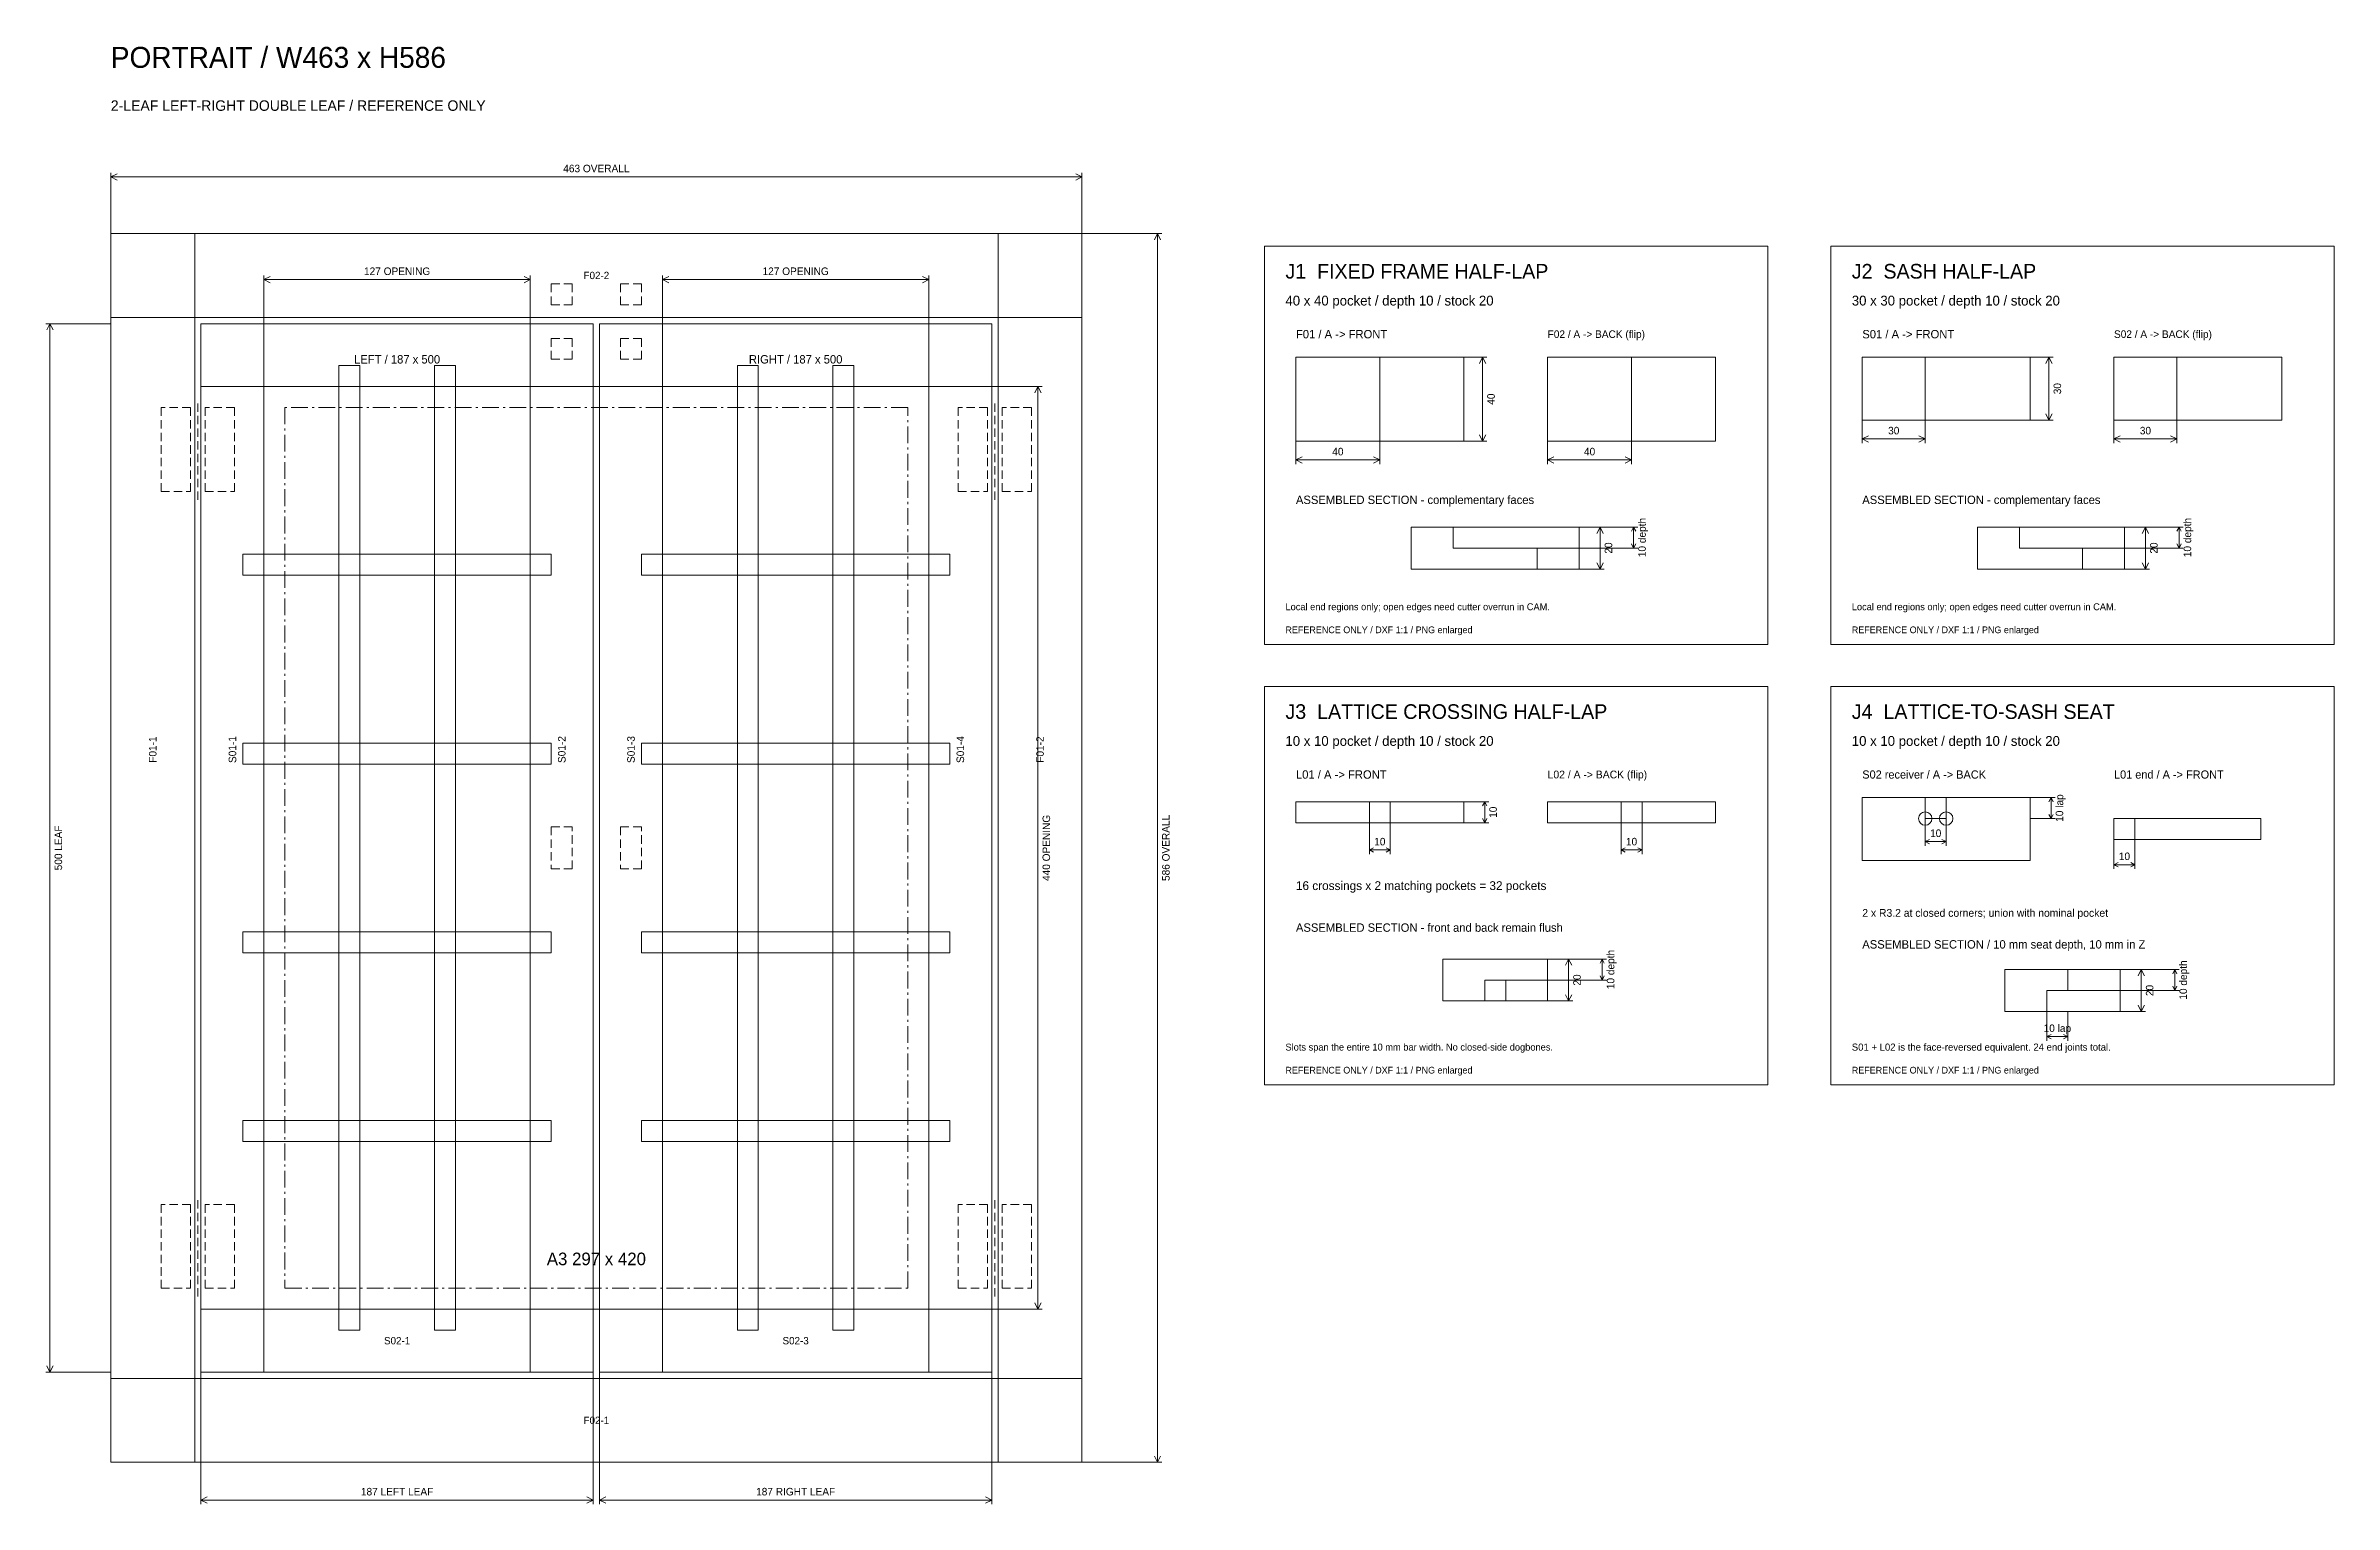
# Model space of a CAD drawing. Header units: millimetres. Extents: x -29 to 2410, y -456 to 962.
# Drawn here: x 1319 to 2410, y 80 to 776 of the extents above; entities that cross this region are included whole.
import ezdxf
from ezdxf.enums import TextEntityAlignment as Align

# ---------------------------------------------------------------- set-up
doc = ezdxf.new("R2010")
doc.units = ezdxf.units.MM
doc.linetypes.add('A3_DASHDOT', pattern=[13, 8, -2, 1, -2])
doc.linetypes.add('REF_DASH', pattern=[6, 4, -2])
for name, color, linetype, lineweight in [('ASSEMBLY_REFERENCE', 8, 'Continuous', 18), ('DIMENSIONS', 3, 'Continuous', 18), ('HINGE_REF', 4, 'REF_DASH', 18), ('JOINT_DETAILS_REF', 8, 'Continuous', 18), ('LATCH_REF', 4, 'REF_DASH', 18), ('NOTES', 7, 'Continuous', 18)]:
    doc.layers.add(name, color=color, linetype=linetype, lineweight=lineweight)

msp = doc.modelspace()

# ---------------------------------------------------------------- linework, layer by layer
at = {"layer": 'ASSEMBLY_REFERENCE'}
for points in [[(1350, 100), (1390, 100), (1390, 686), (1350, 686)], [(1813, 686), (1813, 646), (1350, 646), (1350, 686)], [(1813, 686), (1773, 686), (1773, 100), (1813, 100)], [(1393, 143), (1423, 143), (1423, 643), (1393, 643)], [(1580, 643), (1580, 613), (1393, 613), (1393, 643)], [(1580, 643), (1550, 643), (1550, 143), (1580, 143)], [(1583, 143), (1613, 143), (1613, 643), (1583, 643)], [(1770, 643), (1770, 613), (1583, 613), (1583, 643)], [(1770, 643), (1740, 643), (1740, 143), (1770, 143)], [(1468.7, 623), (1458.7, 623), (1458.7, 163), (1468.7, 163)], [(1514.3, 623), (1504.3, 623), (1504.3, 163), (1514.3, 163)], [(1658.7, 623), (1648.7, 623), (1648.7, 163), (1658.7, 163)], [(1704.3, 623), (1694.3, 623), (1694.3, 163), (1704.3, 163)], [(1560, 533), (1560, 523), (1413, 523), (1413, 533)], [(1750, 533), (1750, 523), (1603, 523), (1603, 533)], [(1560, 443), (1560, 433), (1413, 433), (1413, 443)], [(1750, 443), (1750, 433), (1603, 433), (1603, 443)], [(1560, 353), (1560, 343), (1413, 343), (1413, 353)], [(1750, 353), (1750, 343), (1603, 343), (1603, 353)], [(1560, 263), (1560, 253), (1413, 253), (1413, 263)], [(1750, 263), (1750, 253), (1603, 253), (1603, 263)], [(1393, 143), (1393, 173), (1580, 173), (1580, 143)], [(1583, 143), (1583, 173), (1770, 173), (1770, 143)], [(1350, 100), (1350, 140), (1813, 140), (1813, 100)]]:
    msp.add_lwpolyline(points, close=True, dxfattribs=at)
at = {"layer": 'ASSEMBLY_REFERENCE', "linetype": 'REF_DASH'}
for points in [[(1423, 173), (1740, 173), (1740, 613), (1423, 613)], [(1423, 173), (1550, 173), (1550, 613), (1423, 613)], [(1613, 173), (1740, 173), (1740, 613), (1613, 613)]]:
    msp.add_lwpolyline(points, close=True, dxfattribs=at)
at = {"layer": 'ASSEMBLY_REFERENCE', "linetype": 'A3_DASHDOT'}
msp.add_lwpolyline([(1433, 183), (1730, 183), (1730, 603), (1433, 603)], close=True, dxfattribs=at)
at = {"layer": 'DIMENSIONS'}
for p, q in [((1350, 686), (1350, 715)), ((1350, 713), (1353, 714.5)), ((1350, 713), (1813, 713)), ((1350, 713), (1353, 711.5)), ((1813, 713), (1810, 714.5)), ((1813, 713), (1810, 711.5)), ((1813, 686), (1813, 715)), ((1813, 686), (1851, 686)), ((1849, 686), (1847.5, 683)), ((1849, 100), (1849, 686)), ((1849, 686), (1850.5, 683)), ((1423, 613), (1423, 666)), ((1550, 613), (1550, 666)), ((1613, 613), (1613, 666)), ((1740, 613), (1740, 666)), ((1423, 664), (1426, 665.5)), ((1423, 664), (1550, 664)), ((1423, 664), (1426, 662.5)), ((1550, 664), (1547, 665.5)), ((1550, 664), (1547, 662.5)), ((1613, 664), (1616, 665.5)), ((1613, 664), (1740, 664)), ((1613, 664), (1616, 662.5)), ((1740, 664), (1737, 665.5)), ((1740, 664), (1737, 662.5)), ((1350, 643), (1319, 643)), ((1321, 643), (1319.5, 640)), ((1321, 143), (1321, 643)), ((1321, 643), (1322.5, 640)), ((1995, 627), (2006, 627)), ((2004, 627), (2002.5, 624)), ((2004, 587), (2004, 627)), ((2004, 627), (2005.5, 624)), ((2265, 627), (2276, 627)), ((2274, 627), (2272.5, 624)), ((2274, 597), (2274, 627)), ((2274, 627), (2275.5, 624)), ((1740, 613), (1794, 613)), ((1792, 613), (1790.5, 610)), ((1792, 173), (1792, 613)), ((1792, 613), (1793.5, 610)), ((2004, 587), (2002.5, 590)), ((2004, 587), (2005.5, 590)), ((2185, 597), (2185, 586)), ((2185, 588), (2188, 589.5)), ((2215, 588), (2212, 589.5)), ((2215, 597), (2215, 586)), ((2265, 597), (2276, 597)), ((2274, 597), (2272.5, 600)), ((2274, 597), (2275.5, 600)), ((2305, 597), (2305, 586)), ((2305, 588), (2308, 589.5)), ((2335, 588), (2332, 589.5)), ((2335, 597), (2335, 586)), ((1915, 587), (1915, 576)), ((1915, 578), (1918, 579.5)), ((1955, 578), (1952, 579.5)), ((1955, 587), (1955, 576)), ((1995, 587), (2006, 587)), ((2035, 587), (2035, 576)), ((2035, 578), (2038, 579.5)), ((2075, 578), (2072, 579.5)), ((2075, 587), (2075, 576)), ((2185, 588), (2215, 588)), ((2185, 588), (2188, 586.5)), ((2215, 588), (2212, 586.5)), ((2305, 588), (2335, 588)), ((2305, 588), (2308, 586.5)), ((2335, 588), (2332, 586.5)), ((1915, 578), (1955, 578)), ((1915, 578), (1918, 576.5)), ((1955, 578), (1952, 576.5)), ((2035, 578), (2075, 578)), ((2035, 578), (2038, 576.5)), ((2075, 578), (2072, 576.5)), ((2030, 546), (2078, 546)), ((2050, 546), (2062, 546)), ((2060, 546), (2058.5, 543)), ((2060, 526), (2060, 546)), ((2060, 546), (2061.5, 543)), ((2076, 546), (2075, 544)), ((2076, 536), (2076, 546)), ((2076, 546), (2077, 544)), ((2290, 546), (2338, 546)), ((2310, 546), (2322, 546)), ((2320, 546), (2318.5, 543)), ((2320, 526), (2320, 546)), ((2320, 546), (2321.5, 543)), ((2336, 546), (2335, 544)), ((2336, 536), (2336, 546)), ((2336, 546), (2337, 544)), ((2030, 536), (2078, 536)), ((2076, 536), (2075, 538)), ((2076, 536), (2077, 538)), ((2290, 536), (2338, 536)), ((2336, 536), (2335, 538)), ((2336, 536), (2337, 538)), ((2050, 526), (2062, 526)), ((2060, 526), (2058.5, 529)), ((2060, 526), (2061.5, 529)), ((2310, 526), (2322, 526)), ((2320, 526), (2318.5, 529)), ((2320, 526), (2321.5, 529)), ((1995, 415), (2007, 415)), ((2005, 415), (2004, 413)), ((2005, 405), (2005, 415)), ((2005, 415), (2006, 413)), ((2265, 417), (2277, 417)), ((2275, 417), (2274, 415)), ((2275, 407), (2275, 417)), ((2275, 417), (2276, 415)), ((1950, 405), (1950, 390)), ((1960, 405), (1960, 390)), ((1995, 405), (2007, 405)), ((2005, 405), (2004, 407)), ((2005, 405), (2006, 407)), ((2070, 405), (2070, 390)), ((2080, 405), (2080, 390)), ((2215, 407), (2215, 394)), ((2225, 407), (2225, 394)), ((2265, 407), (2277, 407)), ((2275, 407), (2274, 409)), ((2275, 407), (2276, 409)), ((1950, 392), (1952, 393)), ((1960, 392), (1958, 393)), ((2070, 392), (2072, 393)), ((2080, 392), (2078, 393)), ((2215, 396), (2217, 397)), ((2215, 396), (2225, 396)), ((2215, 396), (2217, 395)), ((2225, 396), (2223, 397)), ((2225, 396), (2223, 395)), ((2305, 397), (2305, 383)), ((2315, 397), (2315, 383)), ((1950, 392), (1960, 392)), ((1950, 392), (1952, 391)), ((1960, 392), (1958, 391)), ((2070, 392), (2080, 392)), ((2070, 392), (2072, 391)), ((2080, 392), (2078, 391)), ((2305, 385), (2307, 386)), ((2305, 385), (2315, 385)), ((2305, 385), (2307, 384)), ((2315, 385), (2313, 386)), ((2315, 385), (2313, 384)), ((2015, 340), (2063, 340)), ((2035, 340), (2047, 340)), ((2045, 340), (2043.5, 337)), ((2045, 320), (2045, 340)), ((2045, 340), (2046.5, 337)), ((2061, 340), (2060, 338)), ((2061, 330), (2061, 340)), ((2061, 340), (2062, 338)), ((2015, 330), (2063, 330)), ((2061, 330), (2060, 332)), ((2061, 330), (2062, 332)), ((2283, 335), (2336, 335)), ((2308, 335), (2320, 335)), ((2318, 335), (2316.5, 332)), ((2318, 315), (2318, 335)), ((2318, 335), (2319.5, 332)), ((2334, 335), (2333, 333)), ((2334, 325), (2334, 335)), ((2334, 335), (2335, 333)), ((2035, 320), (2047, 320)), ((2045, 320), (2043.5, 323)), ((2045, 320), (2046.5, 323)), ((2283, 325), (2336, 325)), ((2318, 315), (2316.5, 318)), ((2318, 315), (2319.5, 318)), ((2334, 325), (2333, 327)), ((2334, 325), (2335, 327)), ((2273, 315), (2273, 301)), ((2283, 315), (2283, 301)), ((2308, 315), (2320, 315)), ((2273, 303), (2275, 304)), ((2273, 303), (2283, 303)), ((2273, 303), (2275, 302)), ((2283, 303), (2281, 304)), ((2283, 303), (2281, 302)), ((1792, 173), (1790.5, 176)), ((1792, 173), (1793.5, 176)), ((1740, 173), (1794, 173)), ((1350, 143), (1319, 143)), ((1321, 143), (1319.5, 146)), ((1321, 143), (1322.5, 146)), ((1393, 143), (1393, 80)), ((1580, 143), (1580, 80)), ((1583, 143), (1583, 80)), ((1770, 143), (1770, 80)), ((1813, 100), (1851, 100)), ((1849, 100), (1847.5, 103)), ((1849, 100), (1850.5, 103)), ((1393, 82), (1396, 83.5)), ((1393, 82), (1580, 82)), ((1393, 82), (1396, 80.5)), ((1580, 82), (1577, 83.5)), ((1580, 82), (1577, 80.5)), ((1583, 82), (1586, 83.5)), ((1583, 82), (1770, 82)), ((1583, 82), (1586, 80.5)), ((1770, 82), (1767, 83.5)), ((1770, 82), (1767, 80.5))]:
    msp.add_line(p, q, dxfattribs=at)
at = {"layer": 'HINGE_REF'}
for p, q in [((1391.5, 559), (1391.5, 607)), ((1771.5, 559), (1771.5, 607)), ((1391.5, 179), (1391.5, 227)), ((1771.5, 179), (1771.5, 227))]:
    msp.add_line(p, q, dxfattribs=at)
for points in [[(1388, 563), (1388, 603), (1374, 603), (1374, 563)], [(1409, 563), (1409, 603), (1395, 603), (1395, 563)], [(1768, 563), (1768, 603), (1754, 603), (1754, 563)], [(1789, 563), (1789, 603), (1775, 603), (1775, 563)], [(1388, 183), (1388, 223), (1374, 223), (1374, 183)], [(1409, 183), (1409, 223), (1395, 223), (1395, 183)], [(1768, 183), (1768, 223), (1754, 223), (1754, 183)], [(1789, 183), (1789, 223), (1775, 223), (1775, 183)]]:
    msp.add_lwpolyline(points, close=True, dxfattribs=at)
at = {"layer": 'JOINT_DETAILS_REF'}
for points in [[(1915, 587), (1995, 587), (1995, 627), (1915, 627)], [(1915, 587), (1955, 587), (1955, 627), (1915, 627)], [(2035, 587), (2115, 587), (2115, 627), (2035, 627)], [(2035, 587), (2075, 587), (2075, 627), (2035, 627)], [(2185, 597), (2265, 597), (2265, 627), (2185, 627)], [(2185, 597), (2215, 597), (2215, 627), (2185, 627)], [(2305, 597), (2385, 597), (2385, 627), (2305, 627)], [(2305, 597), (2335, 597), (2335, 627), (2305, 627)], [(1970, 526), (2030, 526), (2030, 536), (1990, 536), (1990, 546), (1970, 546)], [(1990, 536), (2030, 536), (2030, 526), (2050, 526), (2050, 546), (1990, 546)], [(2240, 526), (2290, 526), (2290, 536), (2260, 536), (2260, 546), (2240, 546)], [(2260, 536), (2290, 536), (2290, 526), (2310, 526), (2310, 546), (2260, 546)], [(1915, 405), (1995, 405), (1995, 415), (1915, 415)], [(1950, 405), (1960, 405), (1960, 415), (1950, 415)], [(2035, 405), (2115, 405), (2115, 415), (2035, 415)], [(2070, 405), (2080, 405), (2080, 415), (2070, 415)], [(2185, 387), (2265, 387), (2265, 417), (2185, 417)], [(2215, 407), (2225, 407), (2225, 417), (2215, 417)], [(2305, 397), (2375, 397), (2375, 407), (2305, 407)], [(2305, 397), (2315, 397), (2315, 407), (2305, 407)], [(1985, 320), (2005, 320), (2005, 330), (2015, 330), (2015, 320), (2035, 320), (2035, 340), (1985, 340)], [(2005, 320), (2015, 320), (2015, 330), (2005, 330)], [(2253, 315), (2273, 315), (2273, 325), (2283, 325), (2283, 335), (2253, 335)], [(2273, 315), (2308, 315), (2308, 335), (2283, 335), (2283, 325), (2273, 325)]]:
    msp.add_lwpolyline(points, close=True, dxfattribs=at)
for points in [[(2218.2, 407, 1), (2211.8, 407, 1)], [(2228.2, 407, 1), (2221.8, 407, 1)]]:
    msp.add_lwpolyline(points, format="xyb", close=True, dxfattribs=at)
at = {"layer": 'LATCH_REF'}
for points in [[(1570, 652), (1570, 662), (1560, 662), (1560, 652)], [(1603, 652), (1603, 662), (1593, 662), (1593, 652)], [(1570, 626), (1570, 636), (1560, 636), (1560, 626)], [(1603, 626), (1603, 636), (1593, 636), (1593, 626)], [(1570, 383), (1570, 403), (1560, 403), (1560, 383)], [(1603, 383), (1603, 403), (1593, 403), (1593, 383)]]:
    msp.add_lwpolyline(points, close=True, dxfattribs=at)
at = {"layer": 'NOTES'}
for points in [[(1900, 490), (2140, 490), (2140, 680), (1900, 680)], [(2170, 490), (2410, 490), (2410, 680), (2170, 680)], [(1900, 280), (2140, 280), (2140, 470), (1900, 470)], [(2170, 280), (2410, 280), (2410, 470), (2170, 470)]]:
    msp.add_lwpolyline(points, close=True, dxfattribs=at)

# ---------------------------------------------------------------- texts
at = {"layer": 'ASSEMBLY_REFERENCE'}
for s, height, p in [('F02-2', 3.5, (1581.5, 666)), ('LEFT / 187 x 500', 4, (1486.5, 626)), ('RIGHT / 187 x 500', 4, (1676.5, 626)), ('A3 297 x 420', 6, (1581.5, 197)), ('S02-1', 3.5, (1486.5, 158)), ('S02-3', 3.5, (1676.5, 158)), ('F02-1', 3.5, (1581.5, 120))]:
    msp.add_text(s, height=height, dxfattribs=at).set_placement(p, align=Align.MIDDLE_CENTER)
for s, p in [('F01-1', (1370, 439.9)), ('S01-1', (1408, 439.9)), ('S01-2', (1565, 439.9)), ('S01-3', (1598, 439.9)), ('S01-4', (1755, 439.9)), ('F01-2', (1793, 439.9))]:
    msp.add_text(s, height=3.6, rotation=90, dxfattribs=at).set_placement(p, align=Align.MIDDLE_CENTER)
at = {"layer": 'DIMENSIONS'}
for s, p in [('463 OVERALL', (1581.5, 717)), ('127 OPENING', (1486.5, 668)), ('127 OPENING', (1676.5, 668)), ('30', (2200, 592)), ('30', (2320, 592)), ('40', (1935, 582)), ('40', (2055, 582)), ('10', (1955, 396)), ('10', (2075, 396)), ('10', (2220, 400)), ('10', (2310, 389)), ('10 lap', (2278, 307)), ('187 LEFT LEAF', (1486.5, 86)), ('187 RIGHT LEAF', (1676.5, 86))]:
    msp.add_text(s, height=3.6, dxfattribs=at).set_placement(p, align=Align.MIDDLE_CENTER)
for s, p in [('30', (2278, 612)), ('40', (2008, 607)), ('10 depth', (2080, 541)), ('10 depth', (2340, 541)), ('20', (2064, 536)), ('20', (2324, 536)), ('10 lap', (2279, 412)), ('440 OPENING', (1796, 393)), ('586 OVERALL', (1853, 393)), ('10', (2009, 410)), ('500 LEAF', (1325, 393)), ('10 depth', (2065, 335)), ('10 depth', (2338, 330)), ('20', (2049, 330)), ('20', (2322, 325))]:
    msp.add_text(s, height=3.6, rotation=90, dxfattribs=at).set_placement(p, align=Align.MIDDLE_CENTER)
at = {"layer": 'NOTES'}
for s, height, p in [('PORTRAIT / W463 x H586', 10, (1350, 770)), ('2-LEAF LEFT-RIGHT DOUBLE LEAF / REFERENCE ONLY', 5, (1350, 747)), ('J1  FIXED FRAME HALF-LAP', 7, (1910, 668)), ('J2  SASH HALF-LAP', 7, (2180, 668)), ('40 x 40 pocket / depth 10 / stock 20', 4.7, (1910, 654)), ('30 x 30 pocket / depth 10 / stock 20', 4.7, (2180, 654)), ('F01 / A -> FRONT', 4, (1915, 638)), ('F02 / A -> BACK (flip)', 3.6, (2035, 638)), ('S01 / A -> FRONT', 4, (2185, 638)), ('S02 / A -> BACK (flip)', 3.6, (2305, 638)), ('ASSEMBLED SECTION - complementary faces', 4, (1915, 559)), ('ASSEMBLED SECTION - complementary faces', 4, (2185, 559)), ('Local end regions only; open edges need cutter overrun in CAM.', 3.3, (1910, 508)), ('Local end regions only; open edges need cutter overrun in CAM.', 3.3, (2180, 508)), ('REFERENCE ONLY / DXF 1:1 / PNG enlarged', 3.2, (1910, 497)), ('REFERENCE ONLY / DXF 1:1 / PNG enlarged', 3.2, (2180, 497)), ('J3  LATTICE CROSSING HALF-LAP', 7, (1910, 458)), ('J4  LATTICE-TO-SASH SEAT', 7, (2180, 458)), ('10 x 10 pocket / depth 10 / stock 20', 4.7, (1910, 444)), ('10 x 10 pocket / depth 10 / stock 20', 4.7, (2180, 444)), ('L01 / A -> FRONT', 4, (1915, 428)), ('L02 / A -> BACK (flip)', 3.7, (2035, 428)), ('S02 receiver / A -> BACK', 3.9, (2185, 428)), ('L01 end / A -> FRONT', 3.9, (2305, 428)), ('16 crossings x 2 matching pockets = 32 pockets', 4.2, (1915, 375)), ('2 x R3.2 at closed corners; union with nominal pocket', 3.7, (2185, 362)), ('ASSEMBLED SECTION - front and back remain flush', 4, (1915, 355)), ('ASSEMBLED SECTION / 10 mm seat depth, 10 mm in Z', 4, (2185, 347)), ('Slots span the entire 10 mm bar width. No closed-side dogbones.', 3.3, (1910, 298)), ('S01 + L02 is the face-reversed equivalent. 24 end joints total.', 3.4, (2180, 298)), ('REFERENCE ONLY / DXF 1:1 / PNG enlarged', 3.2, (1910, 287)), ('REFERENCE ONLY / DXF 1:1 / PNG enlarged', 3.2, (2180, 287))]:
    msp.add_text(s, height=height, dxfattribs=at).set_placement(p, align=Align.MIDDLE_LEFT)

doc.saveas('drawing.dxf')
